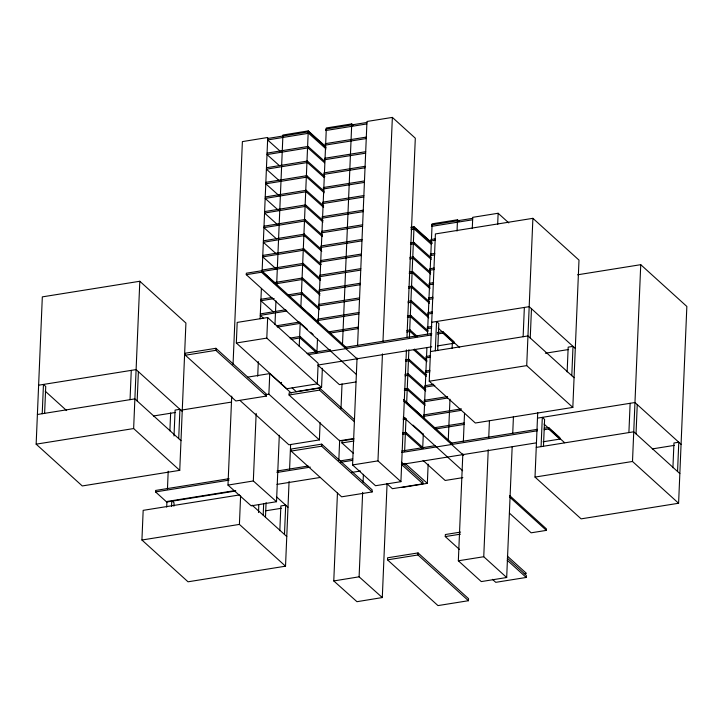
<?xml version="1.0" encoding="UTF-8"?>
<svg xmlns="http://www.w3.org/2000/svg" width="723" height="723" viewBox="0 0 723 723"><rect width="100%" height="100%" fill="white"/><g stroke="black" fill="none" stroke-linecap="round" stroke-linejoin="round"><path stroke-width="1.08" d="M36.15 444.166L42.323 296.873L139.81 281.265L185.919 323.045L179.747 470.339L82.259 485.946L36.15 444.166L133.638 428.558L179.747 470.339M42.223 413.719L43.452 384.437L45.739 386.507L44.609 413.538M130.05 399.665L131.27 370.375M133.638 428.558L139.81 281.265M137.162 400.958L138.391 371.676M289.073 481.455L285.522 566.19L188.034 581.798L141.925 540.018L143.172 510.348L239.548 494.921M235.761 490.98L166.715 502.042L155.544 491.911L155.608 490.447L229.101 478.68M166.697 507.112L166.932 501.482L235.617 490.483M167.447 489.155L168.197 471.215M169.896 430.863L170.646 412.932M174.008 435.987L175.093 410.086L179.928 409.308L178.698 438.599M171.532 506.335L171.767 500.705L174.053 502.774L173.909 506.154M185.359 355.219L185.45 353.176L215.924 348.296L266.407 394.044L266.326 396.087L235.843 400.967L185.359 355.219L215.834 350.339L266.326 396.087M215.834 350.339L215.924 348.296M279.304 435.273L276.52 501.708L251.188 505.838L227.989 485.088L231.721 396.123M233.041 364.591L242.386 141.609L267.727 137.487L262.106 271.505L275.427 283.425M236.331 342.991L237.189 322.413L267.664 317.533L318.156 363.28L317.289 383.859L286.814 388.739L236.331 342.991L266.805 338.111L317.289 383.859M356.547 374.604L246.281 274.677L246.335 273.213L261.581 270.773L346.787 347.989M285.522 566.19L239.412 524.41L240.614 495.842M357.587 359.295L261.518 272.237L261.581 270.773M276.52 501.708L253.33 480.967L256.159 413.393M257.713 376.231L258.328 361.59M260.126 318.798L261.401 288.396M258.5 512.553L258.834 504.672M266.805 338.111L267.664 317.533M263.19 515.165L263.66 503.895M240.072 400.551L288.902 444.799L319.385 439.918L268.893 394.171L269.76 373.592L247.989 377.081M265.477 517.234L266.091 502.584M274.975 324.6L275.969 300.904M276.638 285.106L282.928 135.02L308.26 130.89L325.657 146.453M281.428 384.591L281.527 382.34M279.828 530.718L280.867 505.937L285.702 505.16L284.473 534.451M353.683 438.5L339.53 440.768L289.046 395.011L289.128 392.969L319.602 388.088L354.369 419.584M289.589 469.119L290.619 444.464M291.134 451.071L291.224 449.028L321.699 444.148L372.182 489.896L372.101 491.938L341.627 496.818L291.134 451.071L321.618 446.19L372.101 491.938M299.223 346.434L300.217 322.729M300.876 306.932L308.26 130.89M316.656 352.824L300.009 337.93L300.072 336.466L290.104 338.084M319.331 309.715L301.853 294.071L301.907 292.616L287.519 294.957M319.937 295.092L302.458 279.458L302.521 277.994L273.737 282.684M320.551 280.479L303.073 264.844L303.136 263.38L262.169 270.05M320.334 265.115L303.687 250.221L303.75 248.766L262.783 255.427M321.78 251.243L304.302 235.608L304.356 234.144L263.389 240.813M322.395 236.629L304.907 220.994L304.97 219.53L264.003 226.191M323 222.006L305.522 206.371L305.585 204.907L264.618 211.577M323.615 207.393L306.136 191.758L306.2 190.294L265.233 196.963M324.229 192.779L306.751 177.135L306.814 175.68L265.847 182.341M324.012 177.415L307.365 162.521L307.42 161.057L266.453 167.727M324.618 162.802L307.971 147.908L308.034 146.444L267.067 153.113M326.064 148.929L308.585 133.285L308.649 131.83L267.682 138.491M316.918 352.544L317.487 338.997M318.147 323.199L326.335 127.98L351.73 123.913L353.366 125.395M354.279 421.636L319.521 390.14L319.602 388.088M292.092 387.908L296.231 391.613L321.563 387.492L322.368 368.305M319.385 439.918L320.108 422.594M321.618 446.19L321.699 444.148M342.458 345.088L351.73 123.913M387.067 483.823L382.295 597.56L356.963 601.69L333.773 580.94L337.451 493.095M338.816 460.443L339.665 440.171M340.994 408.64L342.033 383.859M353.52 453.438L341.934 442.937L342.015 440.894L353.99 438.978M406.434 349.905L400.913 481.663L375.517 485.729L352.571 464.943L357.054 357.957M357.578 345.576L366.968 121.473L392.363 117.406L415.309 138.192L406.95 337.524M382.295 597.56L359.105 576.818L362.648 492.354M363.073 482.214L363.398 474.333M400.913 481.663L377.966 460.876L382.458 353.89M382.973 341.509L392.363 117.406M387.492 559.846L387.573 557.804L418.057 552.923L468.54 598.671L468.45 600.714L437.975 605.594L387.492 559.846L417.966 554.966L468.45 600.714M404.627 451.315L405.992 418.581M406.66 402.783L408.884 349.751M409.399 337.334L414.035 226.742L410.727 227.284M421.599 447.926L405.784 433.782L405.847 432.318L402.53 432.86M425.106 405.567L407.627 389.923L407.682 388.468L404.365 389.01M425.72 390.944L408.233 375.309L408.296 373.845L404.979 374.387M426.326 376.331L408.847 360.696L408.911 359.232L405.585 359.774M415.906 336.674L410.077 331.459L410.14 329.995L406.814 330.538M427.338 331.73L410.691 316.846L410.745 315.382L407.429 315.924M428.775 317.858L411.297 302.223L411.36 300.759L408.043 301.301M429.39 303.244L411.911 287.609L411.974 286.145L408.649 286.688M430.004 288.631L412.526 272.987L412.589 271.532L409.263 272.065M430.619 274.008L413.14 258.373L413.204 256.909L409.878 257.451M431.233 259.394L413.755 243.759L413.809 242.295L410.492 242.838M431.007 244.031L414.36 229.137L414.424 227.682L411.107 228.215M417.966 554.966L418.057 552.923M422.693 448.396L423.307 433.728M423.976 417.921L426.904 347.962M427.474 334.415L432.11 223.832L457.505 219.765L459.141 221.247M386.624 483.443L392.417 488.694L422.892 483.814L422.982 481.762L401.464 462.259M429.236 381.229L435.409 233.936L532.896 218.328L578.996 260.108L572.824 407.401L475.336 423.009L429.236 381.229L526.715 365.621L572.824 407.401M402.006 487.465L427.347 483.344L428.152 464.157M435.309 350.791L436.538 321.5L438.825 323.57L437.686 350.61M437.325 345.928L454.026 343.253L442.847 333.122L442.91 331.658L437.343 332.553M448.233 440.94L449.986 399.186M452.11 348.405L452.354 342.765M457.035 231.044L457.505 219.765M459.34 549.335L445.269 536.583L445.359 534.532L460.596 532.092M454.026 343.253L454.089 341.789L442.91 331.658M512.164 446.886L506.687 577.514L481.292 581.581L458.346 560.795L462.828 453.809M463.353 441.428L464.528 413.267M472.273 228.585L472.743 217.325L498.138 213.258L508.793 222.91M506.687 577.514L483.75 556.728L488.233 449.742M488.748 437.361L489.453 420.47M497.668 224.519L498.138 213.258M512.734 433.375L513.438 416.475M523.127 336.728L524.356 307.438M526.715 365.621L532.896 218.328M530.248 338.021L531.477 308.739M492.444 579.331L495.752 582.331L526.236 577.451L526.317 575.4L507.284 558.156M577.596 274.794L640.741 264.681L686.85 306.462L678.599 503.253L581.111 518.861L535.011 477.081L537.713 412.526M541.084 446.642L542.313 417.352L544.6 419.421L543.47 446.462M543.1 441.78L559.801 439.105L548.621 428.974L548.685 427.51L544.229 428.224M509.426 513.131L531.143 532.815L546.38 530.375L546.443 528.911L509.688 495.607M559.801 439.105L559.864 437.641L548.685 427.51M567.139 371.929L568.179 347.148L573.014 346.371L571.785 375.662M628.902 432.58L630.131 403.289M678.599 503.253L632.498 461.473L640.741 264.681M636.023 433.872L637.252 404.591M672.914 467.781L673.953 443L678.789 442.223L677.559 471.513M308.585 133.285L267.618 139.955L280.108 151.125M307.971 147.908L267.004 154.568L279.494 165.739M307.365 162.521L266.398 169.191L278.879 180.361M306.751 177.135L265.784 183.805L279.096 195.716M306.136 191.758L265.169 198.418L278.491 210.339M305.522 206.371L264.555 213.041L277.045 224.211M304.907 220.994L263.94 227.655L276.43 238.825M304.302 235.608L263.335 242.277L275.815 253.439M411.044 229.679L414.36 229.137M303.687 250.221L262.72 256.891L276.032 268.802M410.429 244.293L413.755 243.759M262.106 271.505L303.073 264.844M409.814 258.915L413.14 258.373M275.888 283.787L302.458 279.458M409.2 273.529L412.526 272.987M260.94 299.277L272.011 297.478M274.171 298.581L260.886 300.741L273.366 311.911M288.558 296.24L301.853 294.071M408.594 288.152L411.911 287.609M260.334 313.899L285.793 309.751M286.841 311.035L260.271 315.355L263.597 318.337M407.98 302.765L411.297 302.223M276.322 325.811L299.575 322.024M277.37 327.094L300.623 323.308L307.284 329.263M407.365 317.379L410.691 316.846M291.152 339.367L300.009 337.93M406.751 332.002L410.077 331.459M405.531 361.238L408.847 360.696M404.916 375.852L408.233 375.309M404.302 390.465L407.627 389.923M403.136 418.237L405.35 417.876M403.082 419.702L406.398 419.159M402.467 434.315L405.784 433.782M227.989 485.088L253.33 480.967M333.773 580.94L359.105 576.818M366.923 122.476L325.856 129.046L325.793 130.511L366.868 123.931M366.317 137.09L325.242 143.669L325.187 145.124L366.254 138.554M365.702 151.703L324.636 158.283L324.573 159.747L365.639 153.168M365.088 166.326L324.021 172.896L323.958 174.36L365.025 167.79M364.473 180.94L323.407 187.519L323.344 188.974L364.41 182.404M363.859 195.562L322.792 202.133L322.729 203.597L363.805 197.018M363.253 210.176L322.178 216.746L322.124 218.21L363.19 211.64M362.639 224.79L321.572 231.369L321.509 232.833L362.575 226.254M472.706 218.328L431.631 224.898L431.577 226.362L472.643 219.783M362.024 239.412L320.958 245.983L320.895 247.447L361.961 240.867M435.463 238.807L431.025 239.521L430.962 240.976L435.4 240.271M361.41 254.026L320.343 260.605L320.28 262.06L361.355 255.49M246.281 274.677L261.518 272.237M434.848 253.421L430.411 254.135L430.348 255.599L434.785 254.885M360.795 268.64L319.729 275.219L319.674 276.683L360.741 270.104M434.234 268.043L429.796 268.748L429.733 270.212L434.171 269.498M360.19 283.262L319.123 289.833L319.06 291.297L360.126 284.726M433.619 282.657L429.182 283.371L429.119 284.826L433.565 284.121M359.575 297.876L318.509 304.455L318.445 305.919L359.512 299.34M433.014 297.27L428.567 297.984L428.513 299.449L432.95 298.735M358.96 312.499L317.894 319.069L317.831 320.533L358.897 313.954M432.399 311.893L427.962 312.598L427.899 314.062L432.336 313.357M328.378 331.911L358.346 327.112M330.538 333.014L358.292 328.576M38.617 385.205L136.105 369.598L182.214 411.378M431.703 322.277L529.191 306.669L575.3 348.45M431.785 326.507L427.347 327.221L427.284 328.685L431.721 327.971M307.067 353.411L330.447 349.67M344.925 347.347L431.776 333.448M308.115 354.695L431.712 334.903M437.279 334.017L442.847 333.122M318.183 364.998L431.758 346.814M37.397 414.496L134.876 398.888L180.985 440.669M430.474 351.559L527.962 335.951L574.071 377.731M430.565 355.743L426.118 356.457L426.055 357.912L430.501 357.207M265.63 394.695L268.893 394.171M355.951 381.961L339.385 384.618L318.084 365.314M181.771 410.04L231.622 402.06M429.95 370.357L425.504 371.071L425.449 372.535L429.887 371.821M153.412 415.996L175.572 412.444M545.386 353.231L568.649 349.507M289.046 395.011L319.521 390.14M433.773 384.265L424.898 385.684L424.835 387.148L434.821 385.549M447.591 396.575L424.284 400.307L424.22 401.762L447.528 398.039M461.41 408.884L423.669 414.921L423.606 416.385L461.346 410.339M434.152 427.763L464.13 422.964M341.934 442.937L353.909 441.021M435.21 429.046L464.067 424.428M537.478 418.129L634.966 402.521L681.075 444.302M276.981 471.016L308.161 466.028M340.452 460.849L352.707 458.888M401.699 451.044L435.101 445.702M450.691 443.199L537.55 429.299M155.544 491.911L229.037 480.144M276.918 472.481L310.33 467.13M340.388 462.313L352.643 460.352M401.636 452.508L537.487 430.754M544.175 429.688L548.621 428.974M352.571 464.943L377.966 460.876M276.963 484.392L320.388 477.433M351.568 472.444L360.479 471.016M402.792 464.238L536.421 442.847M536.249 447.41L633.737 431.803L679.846 473.583M462.828 477.641L445.169 480.47L423.045 460.424M265.838 510.781L281.346 508.296M652.273 448.911L674.423 445.359M141.925 540.018L239.412 524.41M535.011 477.081L632.498 461.473M445.269 536.583L460.506 534.143M458.346 560.795L483.75 556.728M524.229 573.701L526.407 573.357L507.347 556.086M308.649 131.83L326.127 147.465M414.035 226.742L432.255 243.045M414.424 227.682L431.902 243.317M308.034 146.444L324.681 161.337M413.809 242.295L431.288 257.93M307.42 161.057L324.898 176.701M413.204 256.909L430.682 272.553M306.814 175.68L324.293 191.315M412.589 271.532L430.068 287.167M306.2 190.294L323.678 205.928M411.974 286.145L429.453 301.78M305.585 204.907L323.064 220.551M411.36 300.759L428.007 315.653M304.97 219.53L322.449 235.165M410.745 315.382L428.224 331.017M304.356 234.144L321.003 249.037M410.14 329.995L417.623 336.701M303.75 248.766L321.229 264.401M414.514 349.082L427.004 360.253M413.628 349.796L426.941 361.717M303.136 263.38L320.614 279.015M408.911 359.232L426.389 374.866M302.521 277.994L320 293.637M408.296 373.845L425.775 389.489M301.907 292.616L319.385 308.251M407.682 388.468L425.169 404.103M301.301 307.23L305.458 310.953M307.953 313.186L317.939 322.124M407.076 403.082L421.22 415.743M310.61 332.246L313.104 334.478M413.059 425.115L422.214 433.312M300.072 336.466L316.719 351.36M405.847 432.318L423.326 447.953M317.424 383.786L321.563 387.492M404.979 463.335L427.347 483.344M438.292 328.242L459.692 347.636M544.067 424.094L564.654 442.747M403.588 399.467L452.047 443.371M403.533 400.931L463.678 455.427M509.625 497.063L546.38 530.375M403.326 416.99L462.639 470.736M401.373 464.311L422.892 483.814M507.194 560.198L526.236 577.451M269.76 373.592L291.279 393.095M276.611 496.918L287.989 507.23M252.182 505.187L286.76 536.52M45.206 391.179L66.615 410.574"/></g></svg>
